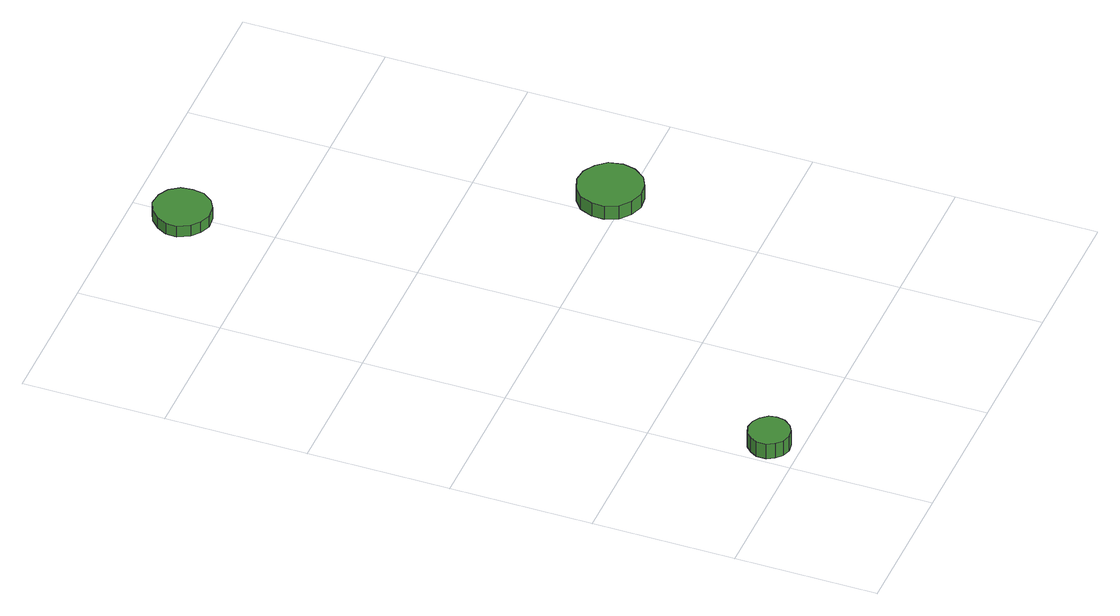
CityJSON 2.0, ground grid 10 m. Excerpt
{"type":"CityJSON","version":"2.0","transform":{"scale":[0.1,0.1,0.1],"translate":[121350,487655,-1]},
"CityObjects":{
"tree1":{"type":"SolitaryVegetationObject","attributes":{"function":"something"},"geometry":[{"type":"MultiSurface","lod":"1","boundaries":[[[0,1,2,3,4,5,6,7,8,9,10,11,12,13,14]],[[15,16,17,18,19,20,21,22,23,24,25,26,27,28,29]],[[0,29,28,1]],[[1,28,27,2]],[[2,27,26,3]],[[3,26,25,4]],[[4,25,24,5]],[[5,24,23,6]],[[6,23,22,7]],[[7,22,21,8]],[[8,21,20,9]],[[9,20,19,10]],[[10,19,18,11]],[[11,18,17,12]],[[12,17,16,13]],[[13,16,15,14]],[[14,15,29,0]]]}]},
"tree2":{"type":"SolitaryVegetationObject","attributes":{"function":"something"},"geometry":[{"type":"MultiSurface","lod":"1","boundaries":[[[30,31,32,33,34,35,36,37,38,39,40,41,42,43,44]],[[45,46,47,48,49,50,51,52,53,54,55,56,57,58,59]],[[30,59,58,31]],[[31,58,57,32]],[[32,57,56,33]],[[33,56,55,34]],[[34,55,54,35]],[[35,54,53,36]],[[36,53,52,37]],[[37,52,51,38]],[[38,51,50,39]],[[39,50,49,40]],[[40,49,48,41]],[[41,48,47,42]],[[42,47,46,43]],[[43,46,45,44]],[[44,45,59,30]]]}]},
"tree3":{"type":"SolitaryVegetationObject","attributes":{"function":"something"},"geometry":[{"type":"MultiSurface","lod":"1","boundaries":[[[60,61,62,63,64,65,66,67,68,69,70,71,72,73,74]],[[75,76,77,78,79,80,81,82,83,84,85,86,87,88,89]],[[60,89,88,61]],[[61,88,87,62]],[[62,87,86,63]],[[63,86,85,64]],[[64,85,84,65]],[[65,84,83,66]],[[66,83,82,67]],[[67,82,81,68]],[[68,81,80,69]],[[69,80,79,70]],[[70,79,78,71]],[[71,78,77,72]],[[72,77,76,73]],[[73,76,75,74]],[[74,75,89,60]]]}]}
},
"vertices":[
[33,22,20],[32,27,20],[28,32,20],[23,35,20],[17,36,20],[11,34,20],[7,30,20],[4,25,20],[4,18,20],[7,13,20],[11,9,20],[17,7,20],[23,8,20],[28,11,20],[32,16,20],[32,16,8],[28,11,8],[23,8,8],[17,7,8],[11,9,8],[7,13,8],[4,18,8],[4,25,8],[7,30,8],[11,34,8],[17,36,8],[23,35,8],[28,32,8],[32,27,8],[33,22,8],
[116,464,18],[115,472,18],[110,479,18],[103,483,18],[94,484,18],[87,481,18],[81,475,18],[77,468,18],[77,460,18],[81,452,18],[87,447,18],[94,444,18],[103,445,18],[110,449,18],[115,456,18],[115,456,9],[110,449,9],[103,445,9],[94,444,9],[87,447,9],[81,452,9],[77,460,9],[77,468,9],[81,475,9],[87,481,9],[94,484,9],[103,483,9],[110,479,9],[115,472,9],[116,464,9],
[241,210,19],[239,220,19],[233,227,19],[225,232,19],[216,233,19],[207,230,19],[200,224,19],[196,215,19],[196,206,19],[200,197,19],[207,191,19],[216,188,19],[225,189,19],[233,193,19],[239,201,19],[239,201,8],[233,193,8],[225,189,8],[216,188,8],[207,191,8],[200,197,8],[196,206,8],[196,215,8],[200,224,8],[207,230,8],[216,233,8],[225,232,8],[233,227,8],[239,220,8],[241,210,8]
]}
